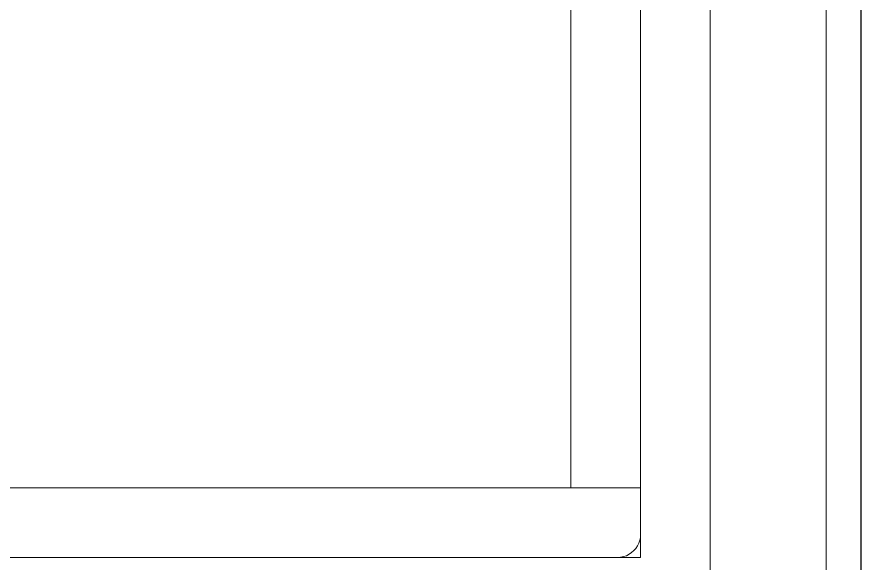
# Model space of a CAD drawing. Header units: metres. Extents: x 294 to 1101, y -498 to -355.
# Drawn here: x 539.852 to 540.0945, y -392.0916 to -391.9347 of the extents above; entities that cross this region are included whole.
import ezdxf

# ---------------------------------------------------------------- set-up
doc = ezdxf.new("R2010")
doc.units = ezdxf.units.M
doc.layers.add('fur', color=251, linetype='Continuous', lineweight=9)
doc.layers.add('wall', color=7, linetype='Continuous', lineweight=25)

# ---------------------------------------------------------------- blocks, each defined once
blk = doc.blocks.new('dfsdsf')
at = {"layer": 'fur'}
for p, q in [((144.4509, 54.77179), (144.45094, 54.43918)), ((144.4709, 54.75594), (144.47094, 54.45256)), ((144.47094, 54.45256), (144.74516, 54.45259)), ((144.47094, 54.45256), (144.47094, 54.43256)), ((144.451, 54.43831), (144.45094, 54.43918)), ((144.45094, 54.43918), (144.45094, 54.43256)), ((144.45117, 54.43746), (144.451, 54.43831)), ((144.45144, 54.43664), (144.45117, 54.43746)), ((144.45183, 54.43587), (144.45144, 54.43664)), ((144.45231, 54.43515), (144.45183, 54.43587)), ((144.45288, 54.43449), (144.45231, 54.43515)), ((144.45353, 54.43392), (144.45288, 54.43449)), ((144.45094, 54.43256), (144.45756, 54.43256)), ((144.45425, 54.43344), (144.45353, 54.43392)), ((144.45503, 54.43306), (144.45425, 54.43344)), ((144.45585, 54.43278), (144.45503, 54.43306)), ((144.4567, 54.43261), (144.45585, 54.43278)), ((144.45756, 54.43256), (144.4567, 54.43261)), ((144.45756, 54.43256), (144.47094, 54.43256)), ((144.47094, 54.43256), (144.63171, 54.43258)), ((144.43094, 54.41255), (144.63171, 54.41258)), ((144.63171, 54.37927), (144.42674, 54.37924)), ((144.42674, 54.36924), (144.62369, 54.36927))]:
    blk.add_line(p, q, dxfattribs=at)

msp = doc.modelspace()

# ---------------------------------------------------------------- linework, layer by layer
at = {"layer": 'wall'}
msp.add_line((540.09443, -390.92637), (540.09443, -392.65265), dxfattribs=at)

# ---------------------------------------------------------------- block references
at = {"layer": 'fur', "rotation": 90.00000000000001}
msp.add_blockref('dfsdsf', (594.46371, -536.54095), dxfattribs=at)

doc.saveas('drawing.dxf')
